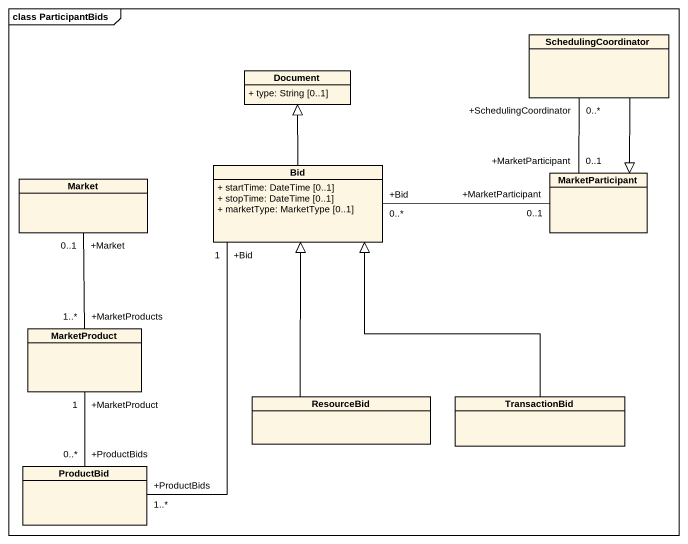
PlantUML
@startuml
mainframe class ParticipantBids
hide circle
hide empty members
skinparam classAttributeIconSize 0
class SchedulingCoordinator
class Document {
  + type: String [0..1]
}
class Market
class Bid {
  + startTime: DateTime [0..1]
  + stopTime: DateTime [0..1]
  + marketType: MarketType [0..1]
}
class MarketParticipant
class MarketProduct
class ResourceBid
class TransactionBid
class ProductBid
SchedulingCoordinator --|> MarketParticipant
SchedulingCoordinator "+SchedulingCoordinator\n0..*" -- "+MarketParticipant\n0..1" MarketParticipant
Bid -up-|> Document
Bid "+Bid\n0..*" -right- "+MarketParticipant\n0..1" MarketParticipant
MarketProduct "+MarketProducts\n1..*" -up- "+Market\n0..1" Market
MarketProduct "+MarketProduct\n1" -- "+ProductBids\n0..*" ProductBid
ResourceBid -up-|> Bid
TransactionBid -up-|> Bid
ProductBid "+ProductBids\n1..*" -up- "+Bid\n1" Bid
@enduml
